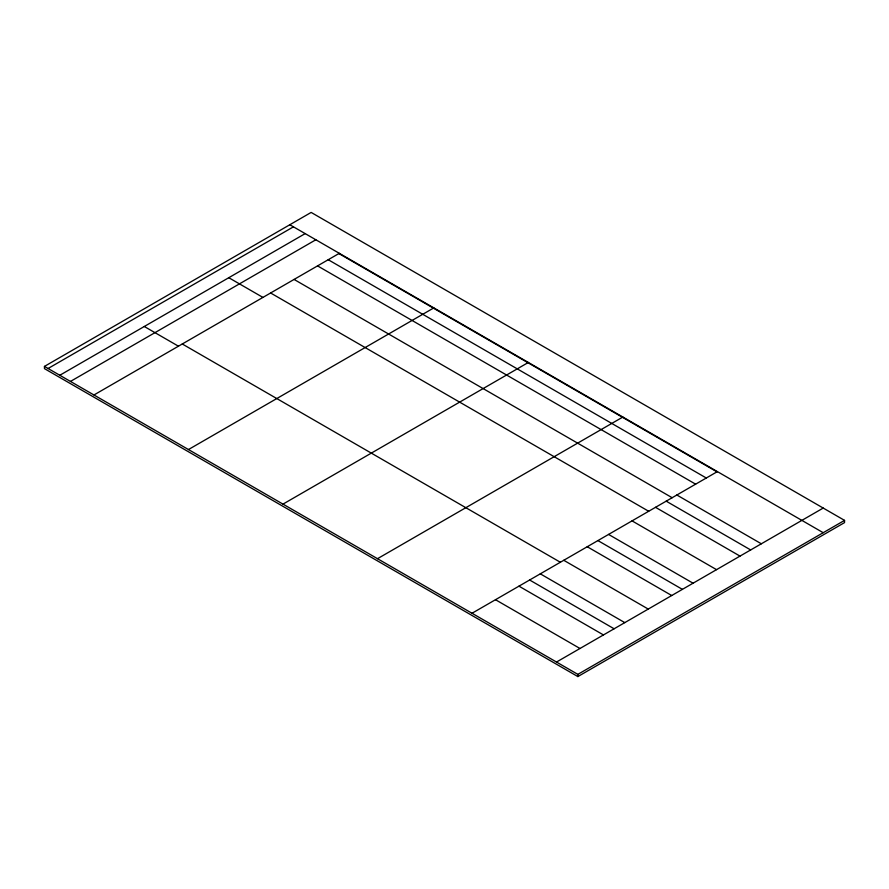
<?xml version="1.0" encoding="UTF-8"?>
<svg xmlns="http://www.w3.org/2000/svg" width="889" height="889" viewBox="0 0 889 889"><rect width="100%" height="100%" fill="white"/><g stroke="black" fill="none" stroke-linecap="round" stroke-linejoin="round"><path stroke-width="1.33" d="M44.45 366.401L311.15 212.427L844.55 520.376L844.55 522.599L577.85 676.573L44.45 368.624L44.45 366.401L577.85 674.362L844.55 520.376M48.073 368.502L293.437 226.839M59.807 375.269L305.171 233.607M70.475 381.425L315.839 239.774M93.945 394.983L339.309 253.321M188.468 449.545L433.832 307.894M282.991 504.119L528.355 362.456M377.503 558.692L622.867 417.03M472.026 613.254L717.39 471.603M556.514 662.038L823.214 508.064M289.814 224.739L823.214 532.7M338.887 253.565L716.956 471.848M328.219 259.721L706.288 478.004M317.551 265.889L695.62 484.161M676.851 495.006L761.34 543.79M294.081 279.435L672.151 497.718M666.183 501.163L750.672 549.947M655.515 507.319L740.004 556.103M270.612 292.981L648.681 511.264M228.795 277.712L262.933 297.415M632.046 520.876L716.534 569.649M608.576 534.422L693.064 583.206M597.908 540.579L682.396 589.363M587.24 546.746L671.728 595.519M563.77 560.292L648.259 609.076M182.278 343.987L560.359 562.259M144.307 326.496L178.445 346.199M540.301 573.838L624.789 622.622M529.633 580.006L614.121 628.779M518.965 586.162L603.453 634.935M495.495 599.708L579.984 648.492M577.85 674.362L577.85 676.573"/></g></svg>
